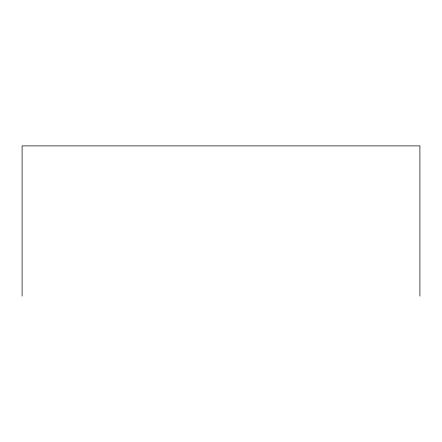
<?xml version="1.0" encoding="UTF-8"?>
<svg xmlns="http://www.w3.org/2000/svg" width="442" height="442" viewBox="0 0 442 442"><rect width="100%" height="100%" fill="white"/><g stroke="black" fill="none" stroke-linecap="round" stroke-linejoin="round"><path stroke-width="0.66" d="M419.9 296.112L419.9 145.888L22.1 145.888L22.1 296.112"/></g></svg>
